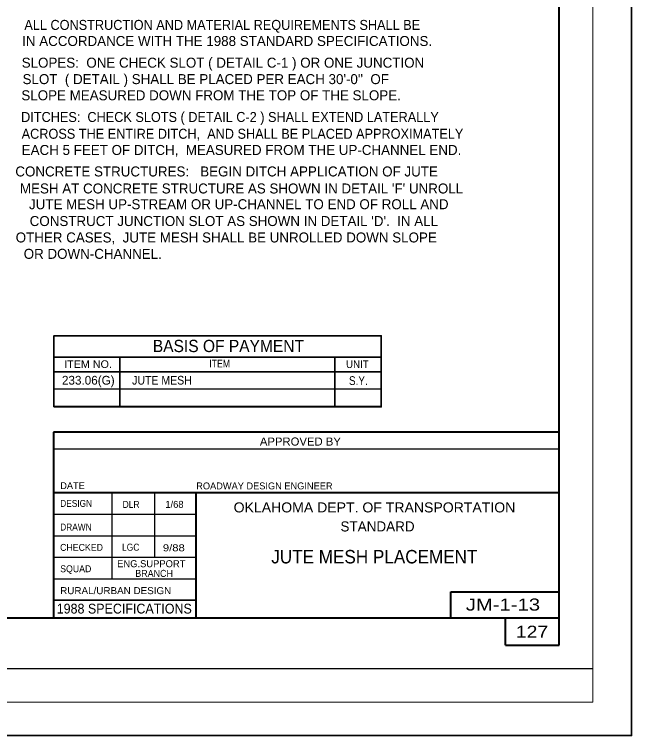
# Model space of a CAD drawing. Extents: x 225 to 596, y -309 to -30.
# Drawn here: x 504.5 to 596.2, y -308.6 to -201.5 of the extents above; entities that cross this region are included whole.
import ezdxf
from ezdxf.enums import TextEntityAlignment as Align

# ---------------------------------------------------------------- set-up
doc = ezdxf.new("R2010")
doc.units = 0
doc.header["$LTSCALE"] = 0.48
for name, color, linetype, lineweight in [('1', 7, 'Continuous', 25), ('25', 7, 'Continuous', 25), ('26', 7, 'Continuous', 35)]:
    doc.layers.add(name, color=color, linetype=linetype, lineweight=lineweight)
doc.layers.add('60', color=7, linetype='Continuous')

msp = doc.modelspace()

# ---------------------------------------------------------------- linework, layer by layer
at = {"layer": '1', "lineweight": 13}
for p, q in [((590.4492, -303.5892), (590.4492, -73.5883)), ((230.447, -303.5892), (590.4492, -303.5892))]:
    msp.add_line(p, q, dxfattribs=at)
at = {"layer": '1', "lineweight": 40}
for p, q in [((585.4488, -295.1452), (585.4488, -86.0884)), ((260.4469, -291.089), (585.4488, -291.089))]:
    msp.add_line(p, q, dxfattribs=at)
at = {"layer": '1'}
msp.add_line((245.4474, -298.5888), (590.4492, -298.5888), dxfattribs=at)
at = {"layer": '1', "lineweight": 35}
msp.add_lwpolyline([(225.0716, -308.5504), (596.2096, -308.5504), (596.2096, -30.429), (225.0716, -30.429)], close=True, dxfattribs=at)
at = {"layer": '25', "lineweight": 40}
for p, q in [((510.3111, -263.4934), (510.3111, -288.4588)), ((585.4488, -263.4934), (510.3111, -263.4934)), ((510.3111, -272.4808), (585.4488, -272.4808)), ((531.4844, -272.4808), (531.4844, -290.9857)), ((569.3592, -287.2262), (585.4488, -287.2262)), ((569.3592, -291.089), (569.3592, -287.2262)), ((510.3211, -288.4588), (510.3211, -290.9823)), ((577.4689, -295.1452), (577.4689, -291.089)), ((577.4689, -295.1452), (585.4488, -295.1452))]:
    msp.add_line(p, q, dxfattribs=at)
at = {"layer": '25'}
for p, q in [((510.3211, -265.9903), (585.4488, -265.9903)), ((518.9801, -272.4808), (518.9801, -285.2635)), ((525.2998, -272.4808), (525.2998, -282.0674)), ((510.3111, -275.6769), (531.4844, -275.6769)), ((510.3111, -278.8722), (531.4844, -278.8722)), ((510.3111, -282.0674), (531.4844, -282.0674)), ((510.3111, -285.2635), (531.4844, -285.2635))]:
    msp.add_line(p, q, dxfattribs=at)
at = {"layer": '25', "lineweight": 35}
msp.add_line((510.3211, -288.4588), (531.4869, -288.4588), dxfattribs=at)
at = {"layer": '26'}
for p, q in [((510.2994, -252.3451), (559.005, -252.3451)), ((520.181, -259.7423), (520.181, -252.4501)), ((552.1294, -259.7423), (552.1294, -252.3442)), ((510.4469, -254.5586), (559.005, -254.5586))]:
    msp.add_line(p, q, dxfattribs=at)
at = {"layer": '26', "lineweight": 25}
for p, q in [((510.3736, -257.0671), (559.005, -257.0671)), ((510.4469, -259.649), (559.005, -259.649))]:
    msp.add_line(p, q, dxfattribs=at)
at = {"layer": '26'}
msp.add_lwpolyline([(510.3777, -259.7423), (559.005, -259.7423), (559.005, -249.1757), (510.3777, -249.1757)], close=True, dxfattribs=at)

# ---------------------------------------------------------------- texts
at = {"layer": '1'}
for s, height, width, p in [('ALL CONSTRUCTION AND MATERIAL REQUIREMENTS SHALL BE', 1.485, 0.95, (535.3922, -203.772)), ('DITCHES:  CHECK SLOTS ( DETAIL C-2 ) SHALL EXTEND LATERALLY', 1.485, 0.95, (536.5348, -217.4423)), ('ACROSS THE ENTIRE DITCH,  AND SHALL BE PLACED APPROXIMATELY', 1.485, 0.95, (538.3983, -219.9367)), ('JUTE MESH', 1.3, 0.9, (526.4332, -256.4412)), ('S.Y.', 1.3, 0.85, (555.6138, -256.4954))]:
    msp.add_text(s, height=height, dxfattribs=dict(at, width=width)).set_placement(p, align=Align.CENTER)
for s, height, p in [('IN ACCORDANCE WITH THE 1988 STANDARD SPECIFICATIONS.', 1.485, (536.1156, -206.1613)), ('SLOPES:  ONE CHECK SLOT ( DETAIL C-1 ) OR ONE JUNCTION', 1.485, (535.4973, -209.3808)), ("SLOT  ( DETAIL ) SHALL BE PLACED PER EACH 30'-0''  OF ", 1.485, (533.2158, -211.821)), ('SLOPE MEASURED DOWN FROM THE TOP OF THE SLOPE.', 1.485, (533.7367, -214.2203)), ('EACH 5 FEET OF DITCH,  MEASURED FROM THE UP-CHANNEL END.', 1.485, (538.2546, -222.341)), ('CONCRETE STRUCTURES:   BEGIN DITCH APPLICATION OF JUTE', 1.485, (536.0377, -225.5312)), ("MESH AT CONCRETE STRUCTURE AS SHOWN IN DETAIL 'F' UNROLL", 1.485, (538.2583, -228.0581)), ('JUTE MESH UP-STREAM OR UP-CHANNEL TO END OF ROLL AND ', 1.485, (538.1216, -230.3967)), ("CONSTRUCT JUNCTION SLOT AS SHOWN IN DETAIL 'D'.  IN ALL", 1.485, (537.1165, -232.8935)), ('OTHER CASES,  JUTE MESH SHALL BE UNROLLED DOWN SLOPE', 1.485, (535.9848, -235.332)), ('OR DOWN-CHANNEL.', 1.485, (516.1511, -237.7631)), ('233.06(G)', 1.3, (515.486, -256.4412))]:
    msp.add_text(s, height=height, dxfattribs=at).set_placement(p, align=Align.CENTER)
at = {"layer": '25'}
for s, height, width, p in [('APPROVED BY', 1.196, 1.05, (540.9785, -265.4911)), ('DESIGN', 1.025, 0.9, (511.3195, -274.5885)), ('DLR', 1.042, 0.9, (520.5894, -274.746)), ('OKLAHOMA DEPT. OF TRANSPORTATION', 1.486, 1.05, (537.0841, -275.4144)), ('DRAWN', 1.025, 0.9, (511.3195, -278.103)), ('CHECKED', 1.025, 0.95, (511.2995, -281.119)), ('LGC', 1.042, 0.9, (520.4986, -281.1023)), ('9/88', 1.042, 1.2, (526.5674, -281.1932)), ('SQUAD', 1.025, 0.95, (511.3103, -284.2942)), ('BRANCH', 1.042, 0.95, (522.4688, -284.9893)), ('RURAL/URBAN DESIGN', 1.042, 1.05, (511.3103, -287.5504)), ('JM-1-13', 1.8, 1.25, (571.5802, -289.9981)), ('127', 1.8, 1.2, (579.0041, -294.0317))]:
    msp.add_text(s, height=height, dxfattribs=dict(at, width=width)).set_placement(p)
for s, height, p in [('DATE', 1.025, (511.3195, -271.9567)), ('ROADWAY DESIGN ENGINEER', 1.025, (531.5236, -271.9917)), ('1/68', 1.042, (526.9307, -274.746)), ('STANDARD', 1.498, (552.9537, -278.2438)), ('ENG.SUPPORT', 1.042, (519.7743, -283.5534))]:
    msp.add_text(s, height=height, dxfattribs=at).set_placement(p)
at = {"layer": '25', "width": 0.95}
msp.add_text('1988 SPECIFICATIONS', height=1.458, dxfattribs=at).set_placement((520.8327, -290.4298), align=Align.CENTER)
at = {"layer": '26'}
for s, height, width, p in [('BASIS OF PAYMENT', 1.818, 0.95, (525.0756, -251.6075)), ('ITEM NO.', 1.136, 1.05, (511.9062, -253.9685)), ('ITEM', 1.136, 0.85, (533.4662, -253.8943)), ('UNIT', 1.136, 0.95, (553.7854, -253.9685))]:
    msp.add_text(s, height=height, dxfattribs=dict(at, width=width)).set_placement(p)
at = {"layer": '60', "width": 0.95}
msp.add_text('JUTE MESH PLACEMENT', height=2, dxfattribs=at).set_placement((557.989, -282.99), align=Align.CENTER)

doc.saveas('drawing.dxf')
